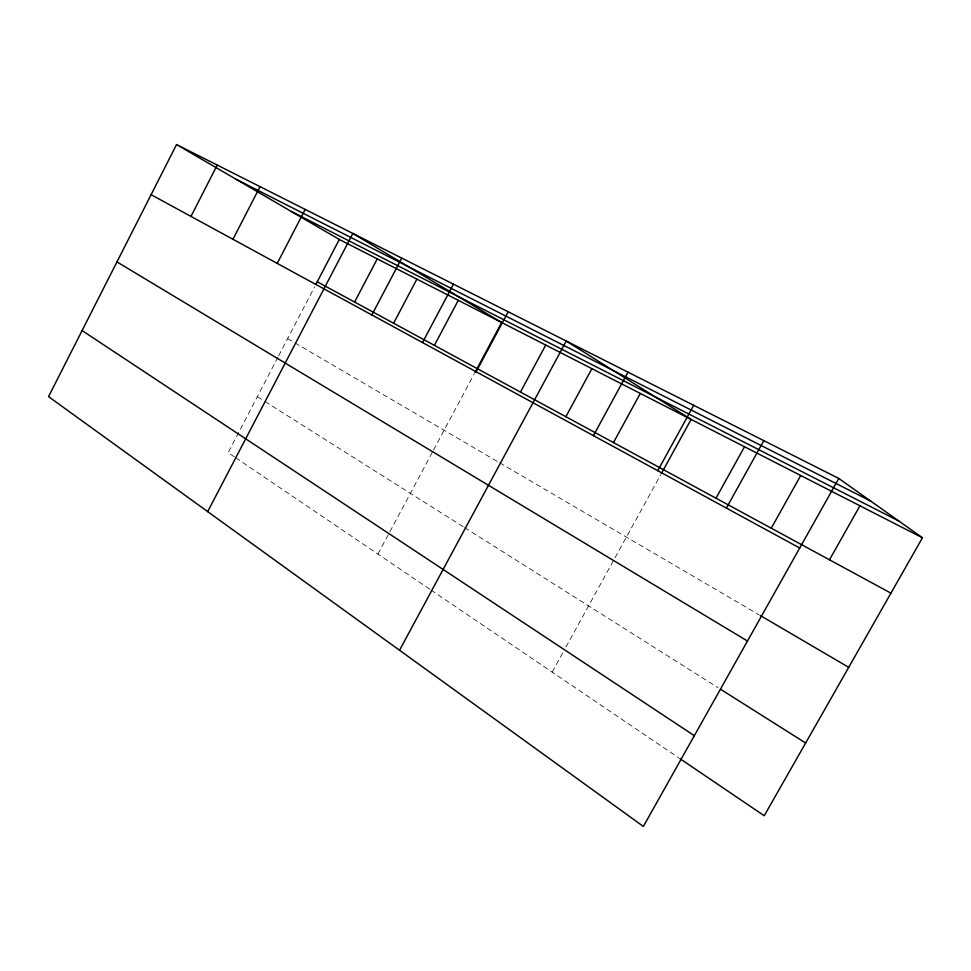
<?xml version="1.0" encoding="UTF-8"?>
<svg xmlns="http://www.w3.org/2000/svg" width="971" height="971" viewBox="0 0 971 971"><rect width="100%" height="100%" fill="white"/><g stroke="black" fill="none" stroke-linecap="round" stroke-linejoin="round"><path stroke-width="0.73" stroke-dasharray="4.86 3.64" d="M277.985 357.11L228.173 452.656L234.436 456.892M278.677 355.787L314.555 286.955M377.913 554.089L389.189 532.994M389.893 531.683L432.835 451.333M433.539 450.01L474.321 373.689M552.159 672.102L563.059 652.281M565.959 647.002L660.608 474.892M287.634 338.588L498.281 462.014M499.592 462.779L758.934 614.728M257.351 396.69L263.748 400.72M265.022 401.533L463.361 526.804M464.636 527.617L718.006 687.65M235.686 457.742L429.74 589.179M430.99 590.028L678.632 757.768"/><path stroke-width="1.46" d="M176.552 144.558L48.55 396.629L643.36 826.442L838.786 478.448L176.552 144.558L339.304 239.461L922.45 537.776L764.238 815.749L679.87 758.606M190.971 216.424L217.225 165.058M232.967 239.291L260.046 186.65M277.221 263.408L305.197 209.42M315.903 284.369L339.304 239.461M207.685 511.62L352.861 233.453L501.667 322.518L475.013 372.403M354.597 302.054L377.246 258.869M371.857 314.956L401.751 258.104M393.607 323.234L416.875 279.138M422.506 342.545L453.445 284.163M434.389 345.36L458.3 300.33M476.13 371.759L508.185 311.764M520.444 392.066L545.738 345.057M399.542 650.254L566.263 341.039L691.109 419.423L661.324 473.593M565.862 416.717L591.897 368.677M593.427 435.651L627.982 372.16M613.478 442.57L640.302 393.437M657.755 470.704L693.695 405.295M715.991 498.208L744.514 446.745M726.369 508.076L763.813 440.64M771.253 528.2L800.723 475.499M829.489 559.806L859.942 505.794M236.317 179.404L870.708 501.085M291.324 211.484L898.843 521.026M317.25 281.784L890.929 593.16M151.1 194.698L799.716 548.032M760.232 615.493L848.703 667.332M116.957 261.915L747.476 641.03M720.531 689.252L805.639 743.009M82.098 330.565L694.326 735.69M838.786 478.448L922.45 537.776"/></g></svg>
